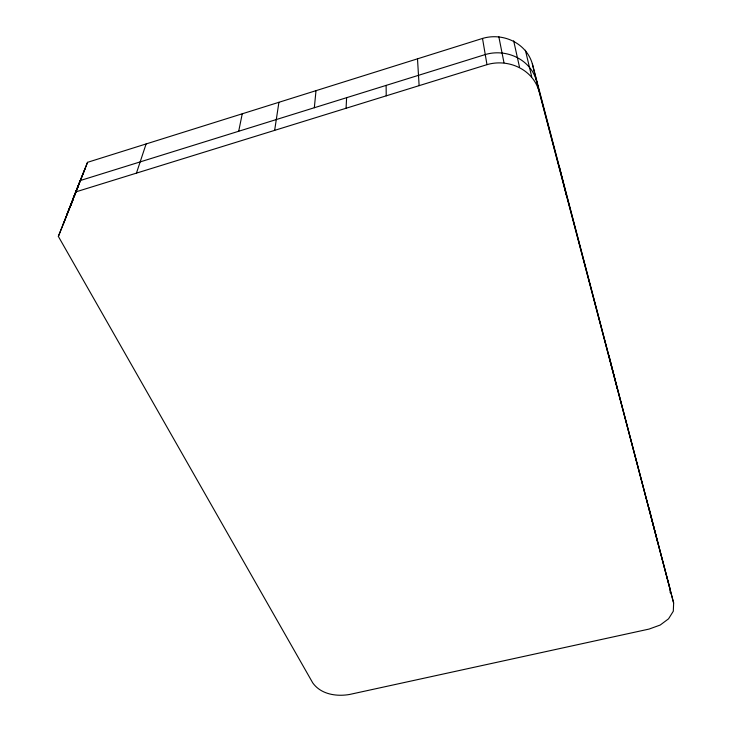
<?xml version="1.0" encoding="UTF-8"?>
<svg xmlns="http://www.w3.org/2000/svg" width="732" height="732" viewBox="0 0 732 732"><rect width="100%" height="100%" fill="white"/><g stroke="black" fill="none" stroke-linecap="round" stroke-linejoin="round"><path stroke-width="1.1" d="M670.146 592.691L670.265 589.617L536.373 80.401C530.133 58.963 505.986 48.367 485.261 54.561L80.181 180.566L63.098 224.642M673.641 603.012L673.303 611.22L668.536 618.833L660.2 625.046L649.092 629.072L349.576 694.467C336.491 696.745 320.964 694.412 312.765 682.919L58.359 236.418L87.547 162.321L482.507 38.439C502.793 32.327 526.29 42.904 532.347 63.84L673.641 603.012L538.898 90.759L532.347 63.84M346.071 108.263L346.611 97.695M314.33 107.732L316.004 90.667M274.646 130.369L278.919 102.297M238.696 131.257L242.255 113.789M136.436 173.136L146.107 143.948M70.693 205.774L72.907 200.074M74.508 195.947L78.608 185.37M87.547 162.321L66.859 214.476M58.359 236.418L72.852 200.165M72.834 199.067L84.857 169.248M75.579 191.967L486.981 64.654C507.981 58.414 532.53 69.018 538.898 90.759M649.037 507.953L657.766 542.668M608.933 355.304L617.186 388.381M559.157 165.89L566.431 195.426M525.402 50.233L531.707 76.778M513.672 40.827L519.5 67.106M498.803 36.6L503.991 62.76M482.507 38.439L486.981 64.654M417.496 58.825L419.125 85.653M386.121 85.397L386.222 95.837"/></g></svg>
